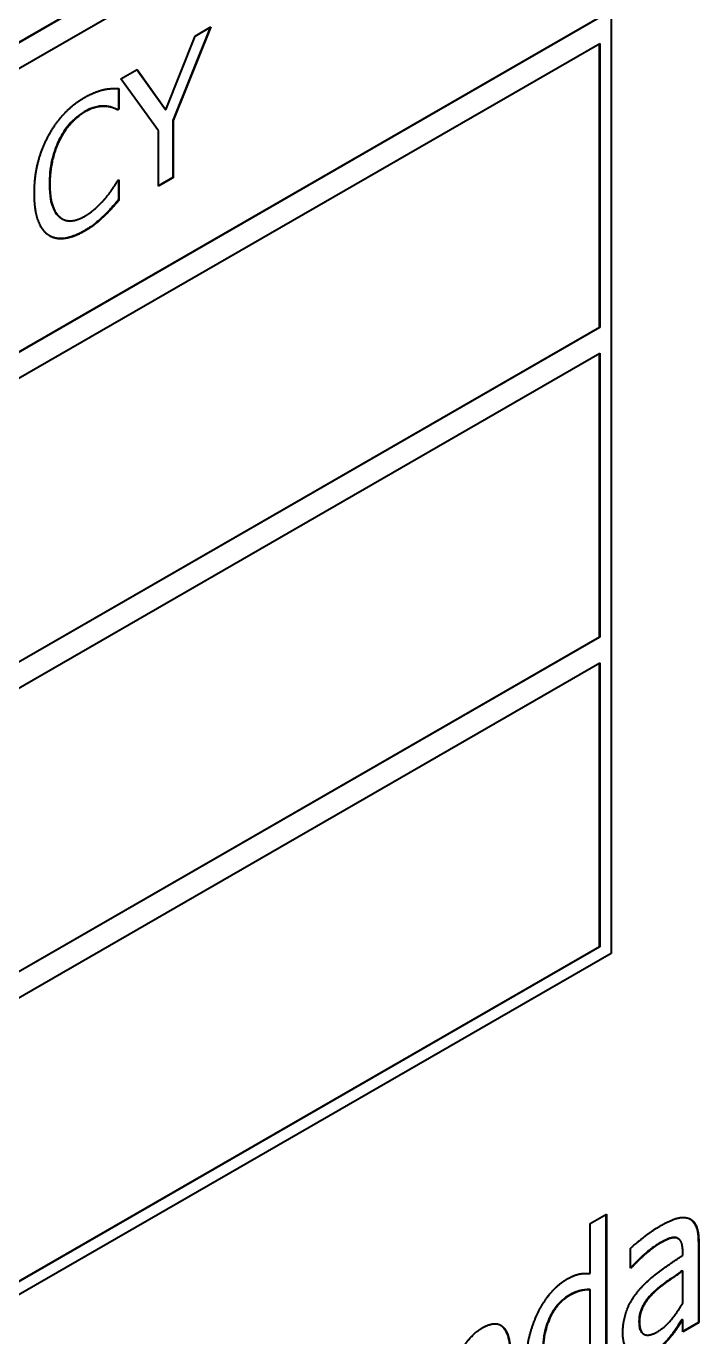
# Model space of a CAD drawing. Header units: millimetres. Extents: x 0 to 5945, y 0 to 4205.
# Drawn here: x 5584.57 to 5589.9, y 3287.47 to 3297.85 of the extents above; entities that cross this region are included whole.
import ezdxf

# ---------------------------------------------------------------- set-up
doc = ezdxf.new("R2010")
doc.units = ezdxf.units.MM
doc.header["$LTSCALE"] = 5
doc.layers.add('가시적인 것(ISO)', color=3, linetype='Continuous', lineweight=40)
doc.layers.add('가시적인 좁은 것(ISO)', color=3, linetype='Continuous', lineweight=35)

msp = doc.modelspace()

# ---------------------------------------------------------------- linework, layer by layer
at = {"layer": '가시적인 것(ISO)'}
for p, q in [((5589.2047, 3310.128), (5589.2047, 3290.5069)), ((5573.3832, 3291.3127), (5589.1128, 3300.3708)), ((5589.1163, 3300.3687), (5573.3832, 3291.3086)), ((5573.3832, 3291.1042), (5589.1163, 3300.1643)), ((5573.3832, 3288.8601), (5589.1128, 3297.9181)), ((5589.1163, 3297.9161), (5573.3832, 3288.856)), ((5585.6794, 3297.1866), (5585.9115, 3297.7699)), ((5586.0304, 3297.8384), (5585.7339, 3297.102)), ((5586.0361, 3297.8417), (5585.7374, 3297.0999)), ((5585.9115, 3297.7699), (5586.0361, 3297.8417)), ((5573.3832, 3288.6516), (5589.1163, 3297.7117)), ((5589.1128, 3295.4655), (5589.1128, 3297.7097)), ((5589.1163, 3297.7117), (5589.1163, 3295.4634)), ((5585.3213, 3297.43), (5585.4516, 3297.5051)), ((5585.6199, 3297.0182), (5585.3213, 3297.43)), ((5585.4501, 3297.5043), (5585.6759, 3297.1886)), ((5585.4516, 3297.5051), (5585.6794, 3297.1866)), ((5585.3041, 3297.3544), (5585.3041, 3297.1924)), ((5585.3076, 3297.3543), (5585.3076, 3297.1903)), ((5585.3041, 3297.1924), (5585.2948, 3297.187)), ((5585.2948, 3297.187), (5585.2983, 3297.185)), ((5585.3076, 3297.1903), (5585.2983, 3297.185)), ((5585.3041, 3297.1924), (5585.3076, 3297.1903)), ((5585.6759, 3297.1886), (5585.6794, 3297.1866)), ((5585.6199, 3296.5801), (5585.6199, 3297.0182)), ((5585.7339, 3297.102), (5585.7339, 3296.6498)), ((5585.7339, 3297.102), (5585.7374, 3297.0999)), ((5585.7374, 3297.0999), (5585.7374, 3296.6478)), ((5585.299, 3296.6272), (5585.3076, 3296.6322)), ((5585.3041, 3296.6301), (5585.3041, 3296.4719)), ((5585.3076, 3296.6322), (5585.3076, 3296.4698)), ((5585.7339, 3296.6498), (5585.6199, 3296.5842)), ((5585.7374, 3296.6478), (5585.6199, 3296.5801)), ((5585.7339, 3296.6498), (5585.7374, 3296.6478)), ((5585.3041, 3296.4719), (5585.3076, 3296.4698)), ((5584.8527, 3296.325), (5584.8563, 3296.3229)), ((5585.1866, 3296.3463), (5585.1902, 3296.3442)), ((5573.3832, 3286.4074), (5589.1128, 3295.4655)), ((5589.1163, 3295.4634), (5573.3832, 3286.4033)), ((5589.1128, 3295.4655), (5589.1163, 3295.4634)), ((5573.3832, 3286.199), (5589.1163, 3295.2591)), ((5589.1128, 3293.0128), (5589.1128, 3295.257)), ((5589.1163, 3295.2591), (5589.1163, 3293.0108)), ((5573.3832, 3283.9548), (5589.1128, 3293.0128)), ((5589.1163, 3293.0108), (5573.3832, 3283.9507)), ((5589.1128, 3293.0128), (5589.1163, 3293.0108)), ((5573.3832, 3283.7463), (5589.1163, 3292.8064)), ((5589.1128, 3290.5602), (5589.1128, 3292.8044)), ((5589.1163, 3292.8064), (5589.1163, 3290.5582)), ((5589.2047, 3290.5069), (5573.2948, 3281.345)), ((5573.3832, 3281.5021), (5589.1128, 3290.5602)), ((5589.1163, 3290.5582), (5573.3832, 3281.4981)), ((5589.1128, 3290.5602), (5589.1163, 3290.5582)), ((5589.0402, 3288.3692), (5589.1674, 3288.4424)), ((5589.1638, 3288.4404), (5589.1638, 3287.1635)), ((5589.1674, 3288.4424), (5589.1674, 3287.1614)), ((5589.0402, 3287.9717), (5589.0402, 3288.3692)), ((5589.7336, 3288.2505), (5589.7371, 3288.2485)), ((5589.8961, 3288.2143), (5589.8961, 3287.5852)), ((5589.8997, 3288.2122), (5589.8997, 3287.5832)), ((5589.3599, 3288.0147), (5589.3599, 3288.1727)), ((5589.7725, 3288.1151), (5589.7725, 3288.1449)), ((5589.3641, 3288.0212), (5589.3599, 3288.0187)), ((5589.3676, 3288.0191), (5589.3599, 3288.0147)), ((5589.3641, 3288.0212), (5589.3676, 3288.0191)), ((5589.7689, 3287.9939), (5589.7725, 3287.9919)), ((5589.7725, 3287.7365), (5589.7725, 3287.9919)), ((5589.0366, 3287.8455), (5589.0402, 3287.8435)), ((5589.0402, 3287.3118), (5589.0402, 3287.8435)), ((5589.7689, 3287.6093), (5589.7725, 3287.6073)), ((5589.7725, 3287.5099), (5589.7725, 3287.6073)), ((5589.8961, 3287.5852), (5589.7725, 3287.514)), ((5589.8997, 3287.5832), (5589.7725, 3287.5099)), ((5589.8961, 3287.5852), (5589.8997, 3287.5832)), ((5589.4609, 3287.4939), (5589.4644, 3287.4919)), ((5589.677, 3287.4779), (5589.6805, 3287.4758))]:
    msp.add_line(p, q, dxfattribs=at)
for points, degree in [([(5585.0347, 3297.2833), (5585.0792, 3297.3088), (5585.1572, 3297.3389), (5585.1902, 3297.3463)], 2), ([(5585.1902, 3297.3463), (5585.2188, 3297.352), (5585.2783, 3297.3556), (5585.3076, 3297.3543)], 2), ([(5584.7475, 3296.9771), (5584.8005, 3297.0763), (5584.9452, 3297.2317), (5585.0347, 3297.2833)], 2), ([(5585.034, 3297.1669), (5584.9774, 3297.1343), (5584.8764, 3297.0223), (5584.8385, 3296.9491)], 2), ([(5585.1988, 3297.2129), (5585.1651, 3297.2151), (5585.0856, 3297.1966), (5585.034, 3297.1669)], 2), ([(5585.2983, 3297.185), (5585.2826, 3297.1924), (5585.2339, 3297.2108), (5585.1988, 3297.2129)], 2), ([(5584.6372, 3296.5243), (5584.6372, 3296.6527), (5584.6938, 3296.8758), (5584.7475, 3296.9771)], 2), ([(5584.8385, 3296.9491), (5584.8012, 3296.8755), (5584.7597, 3296.6934), (5584.7597, 3296.5949)], 2), ([(5585.2052, 3296.4912), (5585.2374, 3296.5313), (5585.2854, 3296.6036), (5585.299, 3296.6272)], 2), ([(5584.7482, 3296.1941), (5584.6952, 3296.2298), (5584.6372, 3296.3951), (5584.6372, 3296.5243)], 2), ([(5584.7597, 3296.5949), (5584.7597, 3296.4897), (5584.8034, 3296.3633), (5584.8413, 3296.333)], 2), ([(5585.034, 3296.3421), (5585.0849, 3296.3714), (5585.1715, 3296.4503), (5585.2052, 3296.4912)], 2), ([(5585.3076, 3296.4698), (5585.2783, 3296.4372), (5585.2267, 3296.3785), (5585.1902, 3296.3442)], 2), ([(5584.8378, 3296.335), (5584.8426, 3296.3313), (5584.8476, 3296.3279), (5584.8527, 3296.325)], 3), ([(5584.8413, 3296.333), (5584.8786, 3296.3039), (5584.9782, 3296.3099), (5585.034, 3296.3421)], 2), ([(5585.1902, 3296.3442), (5585.1515, 3296.307), (5585.0856, 3296.2542), (5585.0326, 3296.2237)], 2), ([(5585.0326, 3296.2237), (5584.9466, 3296.1742), (5584.8012, 3296.1575), (5584.7482, 3296.1941)], 2), ([(5589.5903, 3288.3471), (5589.6685, 3288.3921), (5589.7751, 3288.4237), (5589.818, 3288.4097)], 2), ([(5589.818, 3288.4097), (5589.8593, 3288.3957), (5589.8997, 3288.2987), (5589.8997, 3288.2122)], 2), ([(5589.3599, 3288.1727), (5589.3951, 3288.2049), (5589.5266, 3288.3104), (5589.5903, 3288.3471)], 2), ([(5589.5894, 3288.2094), (5589.5456, 3288.1842), (5589.4269, 3288.0841), (5589.3676, 3288.0191)], 2), ([(5589.7209, 3288.2544), (5589.6968, 3288.2594), (5589.6264, 3288.2307), (5589.5894, 3288.2094)], 2), ([(5589.7336, 3288.2505), (5589.7287, 3288.2534), (5589.7233, 3288.2553), (5589.7174, 3288.2564)], 3), ([(5589.7725, 3288.1449), (5589.7725, 3288.1986), (5589.7458, 3288.2498), (5589.7209, 3288.2544)], 2), ([(5589.4355, 3287.8515), (5589.4991, 3287.9239), (5589.6728, 3288.0507), (5589.7725, 3288.1151)], 2), ([(5589.7725, 3287.9919), (5589.7269, 3287.9607), (5589.5885, 3287.8641), (5589.5464, 3287.8239)], 2), ([(5588.6302, 3287.67), (5588.6714, 3287.7533), (5588.7883, 3287.8892), (5588.8528, 3287.9264)], 2), ([(5588.8528, 3287.9264), (5588.9095, 3287.959), (5588.9937, 3287.9767), (5589.0402, 3287.9717)], 2), ([(5588.8734, 3287.7961), (5588.7754, 3287.7397), (5588.6645, 3287.497), (5588.6645, 3287.328)], 2), ([(5589.0402, 3287.8435), (5588.9929, 3287.8441), (5588.9172, 3287.8214), (5588.8734, 3287.7961)], 2), ([(5589.298, 3287.503), (5589.298, 3287.5984), (5589.3642, 3287.7717), (5589.4355, 3287.8515)], 2), ([(5589.5464, 3287.8239), (5589.4957, 3287.7759), (5589.4295, 3287.6592), (5589.4295, 3287.5897)], 2), ([(5589.5731, 3287.5123), (5589.6324, 3287.5465), (5589.7304, 3287.6655), (5589.7725, 3287.7365)], 2), ([(5588.1849, 3287.5418), (5588.2339, 3287.57), (5588.313, 3287.5787), (5588.3431, 3287.5543)], 2), ([(5588.533, 3287.2493), (5588.533, 3287.3706), (5588.5846, 3287.5771), (5588.6302, 3287.67)], 2), ([(5589.4295, 3287.5897), (5589.4295, 3287.5102), (5589.5026, 3287.4717), (5589.5731, 3287.5123)], 2), ([(5589.7725, 3287.6073), (5589.757, 3287.5845), (5589.7046, 3287.5046), (5589.6805, 3287.4758)], 2), ([(5587.9537, 3287.2496), (5588.0113, 3287.3613), (5588.1205, 3287.5046), (5588.1849, 3287.5418)], 2), ([(5588.3284, 3287.5642), (5588.3323, 3287.5619), (5588.336, 3287.5593), (5588.3395, 3287.5564)], 3), ([(5588.3431, 3287.5543), (5588.3732, 3287.5299), (5588.4067, 3287.424), (5588.4067, 3287.3296)], 2), ([(5589.3651, 3287.3309), (5589.3341, 3287.3509), (5589.298, 3287.4414), (5589.298, 3287.503)], 2), ([(5589.6805, 3287.4758), (5589.647, 3287.4347), (5589.5842, 3287.3757), (5589.5275, 3287.343)], 2)]:
    msp.add_open_spline(points, degree=degree, dxfattribs=at)
for points, knots in [([(5585.0305, 3297.169), (5585.0104, 3297.1574), (5584.9906, 3297.1434), (5584.9486, 3297.1078), (5584.9299, 3297.0882), (5584.8841, 3297.035), (5584.8576, 3296.9948), (5584.8349, 3296.9512)], [-0.055754061, -0.055754061, -0.055754061, -0.055754061, -0.043541674, -0.043541674, -0.029538231, -0.029538231, 0, 0, 0, 0]), ([(5585.1952, 3297.215), (5585.1637, 3297.217), (5585.136, 3297.2112), (5585.0925, 3297.2011), (5585.061, 3297.1865), (5585.0305, 3297.169)], [-0.038443548, -0.038443548, -0.038443548, -0.038443548, -0.02591263, -0.02591263, 0, 0, 0, 0]), ([(5585.2948, 3297.187), (5585.2818, 3297.1932), (5585.2683, 3297.1985), (5585.2366, 3297.2105), (5585.2158, 3297.2137), (5585.1952, 3297.215)], [-0.034806296, -0.034806296, -0.034806296, -0.034806296, -0.019881797, -0.019881797, 0, 0, 0, 0]), ([(5584.8349, 3296.9512), (5584.8045, 3296.8909), (5584.7872, 3296.8315), (5584.7619, 3296.7206), (5584.7562, 3296.6567), (5584.7562, 3296.5969)], [-0.073843925, -0.073843925, -0.073843925, -0.073843925, -0.043887332, -0.043887332, 0, 0, 0, 0]), ([(5584.7562, 3296.5969), (5584.7562, 3296.4975), (5584.7708, 3296.4463), (5584.7956, 3296.3829), (5584.8135, 3296.3545), (5584.8378, 3296.335)], [-0.060725614, -0.060725614, -0.060725614, -0.060725614, -0.032110338, -0.032110338, 0, 0, 0, 0]), ([(5585.3041, 3296.4719), (5585.2856, 3296.4514), (5585.2673, 3296.4307), (5585.2294, 3296.3876), (5585.2074, 3296.3657), (5585.1866, 3296.3463)], [-0.03564815, -0.03564815, -0.03564815, -0.03564815, -0.018421588, -0.018421588, 0, 0, 0, 0]), ([(5585.1866, 3296.3463), (5585.1632, 3296.3237), (5585.1393, 3296.3021), (5585.0898, 3296.2624), (5585.0588, 3296.2428), (5585.0291, 3296.2257)], [-0.049518845, -0.049518845, -0.049518845, -0.049518845, -0.025242968, -0.025242968, 0, 0, 0, 0]), ([(5585.0291, 3296.2257), (5584.998, 3296.2078), (5584.9671, 3296.1933), (5584.9077, 3296.1734), (5584.8793, 3296.1675), (5584.8172, 3296.1651), (5584.7857, 3296.1723), (5584.7581, 3296.1878)], [-0.089705364, -0.089705364, -0.089705364, -0.089705364, -0.063541558, -0.063541558, -0.038670028, -0.038670028, -0.005477565, -0.005477565, -0.005477565, -0.005477565]), ([(5589.8326, 3288.4033), (5589.839, 3288.3994), (5589.845, 3288.3946), (5589.8629, 3288.3764), (5589.8708, 3288.3617), (5589.8913, 3288.3124), (5589.8961, 3288.2632), (5589.8961, 3288.2143)], [-0.053383621, -0.053383621, -0.053383621, -0.053383621, -0.048033618, -0.048033618, -0.035894957, -0.035894957, 0, 0, 0, 0]), ([(5589.5859, 3288.2115), (5589.5494, 3288.1905), (5589.5112, 3288.1602), (5589.4419, 3288.1017), (5589.4023, 3288.063), (5589.3641, 3288.0212)], [-0.060383057, -0.060383057, -0.060383057, -0.060383057, -0.03556104, -0.03556104, 0, 0, 0, 0]), ([(5589.7174, 3288.2564), (5589.709, 3288.2581), (5589.7, 3288.2581), (5589.6761, 3288.2543), (5589.6632, 3288.2492), (5589.6341, 3288.2374), (5589.61, 3288.2254), (5589.5859, 3288.2115)], [-0.027759812, -0.027759812, -0.027759812, -0.027759812, -0.02488929, -0.02488929, -0.020518701, -0.020518701, 0, 0, 0, 0]), ([(5589.7689, 3287.9939), (5589.7326, 3287.9691), (5589.6902, 3287.9396), (5589.6238, 3287.8932), (5589.5842, 3287.8654), (5589.5429, 3287.826)], [-0.080587502, -0.080587502, -0.080587502, -0.080587502, -0.036902293, -0.036902293, 0, 0, 0, 0]), ([(5588.8699, 3287.7982), (5588.8546, 3287.7894), (5588.8394, 3287.779), (5588.8105, 3287.7551), (5588.797, 3287.742), (5588.763, 3287.7032), (5588.7449, 3287.6761), (5588.7144, 3287.6184), (5588.6971, 3287.5793), (5588.6664, 3287.4587), (5588.661, 3287.3907), (5588.661, 3287.3301)], [-0.16245449, -0.16245449, -0.16245449, -0.16245449, -0.13868189, -0.13868189, -0.11639143, -0.11639143, -0.0797493, -0.0797493, -0.04447144, -0.04447144, 0, 0, 0, 0]), ([(5589.0366, 3287.8455), (5589.0102, 3287.8458), (5588.9805, 3287.8434), (5588.9362, 3287.8302), (5588.9093, 3287.8209), (5588.8699, 3287.7982)], [-0.096675547, -0.096675547, -0.096675547, -0.096675547, -0.033432071, -0.033432071, 0, 0, 0, 0]), ([(5589.5429, 3287.826), (5589.5267, 3287.8107), (5589.5112, 3287.7939), (5589.4829, 3287.758), (5589.4704, 3287.7395), (5589.4544, 3287.7114), (5589.4437, 3287.6919), (5589.4286, 3287.6391), (5589.426, 3287.6145), (5589.426, 3287.5917)], [-0.12148238, -0.12148238, -0.12148238, -0.12148238, -0.07692693, -0.07692693, -0.0348457, -0.0348457, -0.01670476, -0.01670476, 0, 0, 0, 0]), ([(5589.426, 3287.5917), (5589.426, 3287.5768), (5589.4269, 3287.5623), (5589.4314, 3287.5375), (5589.4347, 3287.5267), (5589.4459, 3287.5049), (5589.4538, 3287.4979), (5589.4609, 3287.4939)], [-0.053318296, -0.053318296, -0.053318296, -0.053318296, -0.046807243, -0.046807243, -0.041081672, -0.041081672, -0.033169982, -0.033169982, -0.033169982, -0.033169982]), ([(5589.7689, 3287.6093), (5589.7549, 3287.5886), (5589.741, 3287.5676), (5589.7117, 3287.5229), (5589.6947, 3287.499), (5589.677, 3287.4779)], [-0.032206803, -0.032206803, -0.032206803, -0.032206803, -0.017063103, -0.017063103, 0, 0, 0, 0]), ([(5588.3395, 3287.5564), (5588.3647, 3287.536), (5588.3786, 3287.5037), (5588.3989, 3287.4395), (5588.4031, 3287.3867), (5588.4031, 3287.3316)], [-0.065663058, -0.065663058, -0.065663058, -0.065663058, -0.040389704, -0.040389704, 0, 0, 0, 0]), ([(5589.677, 3287.4779), (5589.6564, 3287.4525), (5589.6346, 3287.4284), (5589.5896, 3287.3861), (5589.559, 3287.3652), (5589.524, 3287.345)], [-0.059573078, -0.059573078, -0.059573078, -0.059573078, -0.02969813, -0.02969813, 0, 0, 0, 0])]:
    msp.add_open_spline(points, degree=3, knots=knots, dxfattribs=at)
at = {"layer": '가시적인 좁은 것(ISO)'}
for p, q in [((5585.0305, 3297.169), (5585.034, 3297.1669)), ((5585.1952, 3297.215), (5585.1988, 3297.2129)), ((5584.8349, 3296.9512), (5584.8385, 3296.9491)), ((5584.7562, 3296.5969), (5584.7597, 3296.5949)), ((5584.8378, 3296.335), (5584.8413, 3296.333)), ((5585.0291, 3296.2257), (5585.0326, 3296.2237)), ((5589.5859, 3288.2115), (5589.5894, 3288.2094)), ((5589.7174, 3288.2564), (5589.7209, 3288.2544)), ((5589.8961, 3288.2143), (5589.8997, 3288.2122)), ((5588.8699, 3287.7982), (5588.8734, 3287.7961)), ((5589.5429, 3287.826), (5589.5464, 3287.8239)), ((5589.426, 3287.5917), (5589.4295, 3287.5897)), ((5588.3395, 3287.5564), (5588.3431, 3287.5543))]:
    msp.add_line(p, q, dxfattribs=at)

doc.saveas('drawing.dxf')
